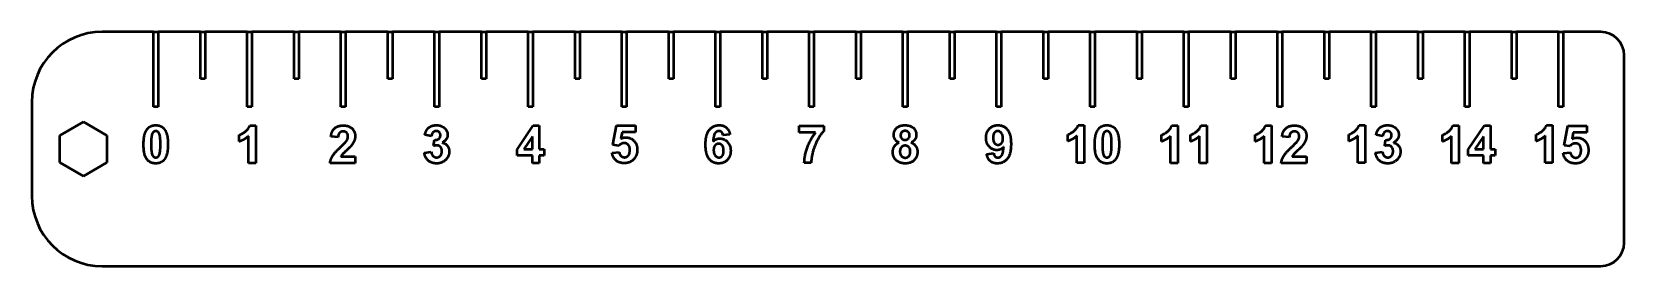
# Model space of a CAD drawing. Header units: millimetres. Extents: x 125 to 295, y 136 to 161.
import ezdxf

# ---------------------------------------------------------------- set-up
doc = ezdxf.new("R2010")
doc.units = ezdxf.units.MM
doc.layers.add('Visível (ISO)', color=7, linetype='Continuous', lineweight=50)

msp = doc.modelspace()

# ---------------------------------------------------------------- linework, layer by layer
at = {"layer": 'Visível (ISO)'}
for p, q in [((138, 161), (132.5, 161)), ((138, 153), (138, 161)), ((138, 161), (138.5, 161)), ((143, 161), (138.5, 161)), ((138.5, 161), (138.5, 153)), ((143, 156), (143, 161)), ((143, 161), (143.5, 161)), ((148, 161), (143.5, 161)), ((143.5, 161), (143.5, 156)), ((148, 153), (148, 161)), ((148, 161), (148.5, 161)), ((153, 161), (148.5, 161)), ((148.5, 161), (148.5, 153)), ((153, 156), (153, 161)), ((153, 161), (153.5, 161)), ((158, 161), (153.5, 161)), ((153.5, 161), (153.5, 156)), ((158, 153), (158, 161)), ((158, 161), (158.5, 161)), ((163, 161), (158.5, 161)), ((158.5, 161), (158.5, 153)), ((163, 156), (163, 161)), ((163, 161), (163.5, 161)), ((168, 161), (163.5, 161)), ((163.5, 161), (163.5, 156)), ((168, 153), (168, 161)), ((168, 161), (168.5, 161)), ((173, 161), (168.5, 161)), ((168.5, 161), (168.5, 153)), ((173, 156), (173, 161)), ((173, 161), (173.5, 161)), ((178, 161), (173.5, 161)), ((173.5, 161), (173.5, 156)), ((178, 153), (178, 161)), ((178, 161), (178.5, 161)), ((183, 161), (178.5, 161)), ((178.5, 161), (178.5, 153)), ((183, 156), (183, 161)), ((183, 161), (183.5, 161)), ((188, 161), (183.5, 161)), ((183.5, 161), (183.5, 156)), ((188, 153), (188, 161)), ((188, 161), (188.5, 161)), ((193, 161), (188.5, 161)), ((188.5, 161), (188.5, 153)), ((193, 156), (193, 161)), ((193, 161), (193.5, 161)), ((198, 161), (193.5, 161)), ((193.5, 161), (193.5, 156)), ((198, 153), (198, 161)), ((198, 161), (198.5, 161)), ((203, 161), (198.5, 161)), ((198.5, 161), (198.5, 153)), ((203, 156), (203, 161)), ((203, 161), (203.5, 161)), ((208, 161), (203.5, 161)), ((203.5, 161), (203.5, 156)), ((208, 153), (208, 161)), ((208, 161), (208.5, 161)), ((213, 161), (208.5, 161)), ((208.5, 161), (208.5, 153)), ((213, 156), (213, 161)), ((213, 161), (213.5, 161)), ((218, 161), (213.5, 161)), ((213.5, 161), (213.5, 156)), ((218, 153), (218, 161)), ((218, 161), (218.5, 161)), ((223, 161), (218.5, 161)), ((218.5, 161), (218.5, 153)), ((223, 156), (223, 161)), ((223, 161), (223.5, 161)), ((228, 161), (223.5, 161)), ((223.5, 161), (223.5, 156)), ((228, 153), (228, 161)), ((228, 161), (228.5, 161)), ((233, 161), (228.5, 161)), ((228.5, 161), (228.5, 153)), ((233, 156), (233, 161)), ((233, 161), (233.5, 161)), ((238, 161), (233.5, 161)), ((233.5, 161), (233.5, 156)), ((238, 153), (238, 161)), ((238, 161), (238.5, 161)), ((243, 161), (238.5, 161)), ((238.5, 161), (238.5, 153)), ((243, 156), (243, 161)), ((243, 161), (243.5, 161)), ((248, 161), (243.5, 161)), ((243.5, 161), (243.5, 156)), ((248, 153), (248, 161)), ((248, 161), (248.5, 161)), ((253, 161), (248.5, 161)), ((248.5, 161), (248.5, 153)), ((253, 156), (253, 161)), ((253, 161), (253.5, 161)), ((258, 161), (253.5, 161)), ((253.5, 161), (253.5, 156)), ((258, 153), (258, 161)), ((258, 161), (258.5, 161)), ((263, 161), (258.5, 161)), ((258.5, 161), (258.5, 153)), ((263, 156), (263, 161)), ((263, 161), (263.5, 161)), ((268, 161), (263.5, 161)), ((263.5, 161), (263.5, 156)), ((268, 153), (268, 161)), ((268, 161), (268.5, 161)), ((273, 161), (268.5, 161)), ((268.5, 161), (268.5, 153)), ((273, 156), (273, 161)), ((273, 161), (273.5, 161)), ((278, 161), (273.5, 161)), ((273.5, 161), (273.5, 156)), ((278, 153), (278, 161)), ((278, 161), (278.5, 161)), ((283, 161), (278.5, 161)), ((278.5, 161), (278.5, 153)), ((283, 156), (283, 161)), ((283, 161), (283.5, 161)), ((288, 161), (283.5, 161)), ((283.5, 161), (283.5, 156)), ((288, 153), (288, 161)), ((288, 161), (288.5, 161)), ((292.5, 161), (288.5, 161)), ((288.5, 161), (288.5, 153)), ((295, 138.5), (295, 158.5)), ((143.5, 156), (143, 156)), ((153.5, 156), (153, 156)), ((163.5, 156), (163, 156)), ((173.5, 156), (173, 156)), ((183.5, 156), (183, 156)), ((193.5, 156), (193, 156)), ((203.5, 156), (203, 156)), ((213.5, 156), (213, 156)), ((223.5, 156), (223, 156)), ((233.5, 156), (233, 156)), ((243.5, 156), (243, 156)), ((253.5, 156), (253, 156)), ((263.5, 156), (263, 156)), ((273.5, 156), (273, 156)), ((283.5, 156), (283, 156)), ((125, 153.5), (125, 143.5)), ((138.5, 153), (138, 153)), ((148.5, 153), (148, 153)), ((158.5, 153), (158, 153)), ((168.5, 153), (168, 153)), ((178.5, 153), (178, 153)), ((188.5, 153), (188, 153)), ((198.5, 153), (198, 153)), ((208.5, 153), (208, 153)), ((218.5, 153), (218, 153)), ((228.5, 153), (228, 153)), ((238.5, 153), (238, 153)), ((248.5, 153), (248, 153)), ((258.5, 153), (258, 153)), ((268.5, 153), (268, 153)), ((278.5, 153), (278, 153)), ((288.5, 153), (288, 153)), ((128, 149.94), (130.5, 151.39)), ((130.5, 151.39), (133, 149.94)), ((128, 147.06), (128, 149.94)), ((133, 149.94), (133, 147.06)), ((147.14, 149.3), (147.14, 150)), ((148.13, 146.99), (148.13, 149.88)), ((148.28, 151.01), (148.9, 151.01)), ((148.9, 151.01), (148.9, 146.99)), ((157.69, 149.75), (156.93, 149.82)), ((167.67, 149.88), (166.96, 150)), ((176.8, 148.46), (178.54, 151.01)), ((178.44, 149.84), (177.52, 148.47)), ((178.44, 148.47), (178.44, 149.84)), ((178.54, 151.01), (179.18, 151.01)), ((179.18, 151.01), (179.18, 148.47)), ((187.04, 148.93), (187.43, 151.01)), ((187.43, 151.01), (189.46, 151.01)), ((188.01, 150.29), (187.89, 149.61)), ((189.46, 150.29), (188.01, 150.29)), ((189.46, 151.01), (189.46, 150.29)), ((199.53, 150.05), (198.79, 149.96)), ((206.93, 150.97), (209.56, 150.97)), ((206.93, 150.26), (206.93, 150.97)), ((208.68, 150.26), (206.93, 150.26)), ((209.56, 150.97), (209.56, 150.42)), ((235.59, 149.33), (235.59, 150.03)), ((236.58, 147.03), (236.58, 149.91)), ((236.72, 151.04), (237.34, 151.04)), ((237.34, 151.04), (237.34, 147.03)), ((245.59, 149.3), (245.59, 150)), ((246.58, 146.99), (246.58, 149.88)), ((246.72, 151.01), (247.34, 151.01)), ((247.34, 151.01), (247.34, 146.99)), ((248.69, 149.3), (248.69, 150)), ((249.68, 146.99), (249.68, 149.88)), ((249.83, 151.01), (250.45, 151.01)), ((250.45, 151.01), (250.45, 146.99)), ((255.59, 149.3), (255.59, 150)), ((256.58, 146.99), (256.58, 149.88)), ((256.72, 151.01), (257.34, 151.01)), ((257.34, 151.01), (257.34, 146.99)), ((259.25, 149.75), (258.48, 149.82)), ((265.59, 149.33), (265.59, 150.03)), ((266.58, 147.03), (266.58, 149.91)), ((266.72, 151.04), (267.34, 151.04)), ((267.34, 151.04), (267.34, 147.03)), ((269.23, 149.88), (268.52, 150)), ((275.59, 149.3), (275.59, 150)), ((276.58, 146.99), (276.58, 149.88)), ((276.72, 151.01), (277.34, 151.01)), ((277.34, 151.01), (277.34, 146.99)), ((278.35, 148.46), (280.09, 151.01)), ((279.99, 149.84), (279.07, 148.47)), ((279.99, 148.47), (279.99, 149.84)), ((280.09, 151.01), (280.73, 151.01)), ((280.73, 151.01), (280.73, 148.47)), ((285.59, 149.33), (285.59, 150.03)), ((286.58, 147.03), (286.58, 149.91)), ((286.72, 151.04), (287.34, 151.04)), ((287.34, 151.04), (287.34, 147.03)), ((288.59, 148.89), (288.98, 150.97)), ((288.98, 150.97), (291.01, 150.97)), ((289.56, 150.26), (289.44, 149.58)), ((291.01, 150.26), (289.56, 150.26)), ((291.01, 150.97), (291.01, 150.26)), ((166.91, 148.09), (167.65, 148.18)), ((167.89, 148.83), (167.98, 149.46)), ((176.8, 147.8), (176.8, 148.46)), ((177.52, 148.47), (178.44, 148.47)), ((179.18, 148.47), (179.68, 148.47)), ((179.68, 148.47), (179.68, 147.8)), ((186.94, 148.09), (187.71, 148.17)), ((187.66, 148.84), (187.04, 148.93)), ((226.95, 147.96), (227.69, 148.04)), ((268.46, 148.09), (269.2, 148.18)), ((269.45, 148.83), (269.53, 149.46)), ((278.35, 147.8), (278.35, 148.46)), ((279.07, 148.47), (279.99, 148.47)), ((280.73, 148.47), (281.23, 148.47)), ((281.23, 148.47), (281.23, 147.8)), ((288.5, 148.05), (289.26, 148.13)), ((289.21, 148.8), (288.59, 148.89)), ((130.5, 145.61), (128, 147.06)), ((133, 147.06), (130.5, 145.61)), ((148.9, 146.99), (148.13, 146.99)), ((159.52, 146.99), (156.84, 146.99)), ((158, 147.71), (159.52, 147.71)), ((159.52, 147.71), (159.52, 146.99)), ((178.44, 147.8), (176.8, 147.8)), ((178.44, 146.99), (178.44, 147.8)), ((179.18, 146.99), (178.44, 146.99)), ((179.68, 147.8), (179.18, 147.8)), ((179.18, 147.8), (179.18, 146.99)), ((208.21, 147.03), (207.47, 147.03)), ((237.34, 147.03), (236.58, 147.03)), ((247.34, 146.99), (246.58, 146.99)), ((250.45, 146.99), (249.68, 146.99)), ((257.34, 146.99), (256.58, 146.99)), ((261.08, 146.99), (258.39, 146.99)), ((259.55, 147.71), (261.08, 147.71)), ((261.08, 147.71), (261.08, 146.99)), ((267.34, 147.03), (266.58, 147.03)), ((277.34, 146.99), (276.58, 146.99)), ((279.99, 147.8), (278.35, 147.8)), ((279.99, 146.99), (279.99, 147.8)), ((280.73, 146.99), (279.99, 146.99)), ((280.73, 147.8), (280.73, 146.99)), ((281.23, 147.8), (280.73, 147.8)), ((287.34, 147.03), (286.58, 147.03)), ((132.5, 136), (292.5, 136))]:
    msp.add_line(p, q, dxfattribs=at)
for centre, radius, start, end in [((132.5, 153.5), 7.5, 90, 180), ((292.5, 158.5), 2.5, 0, 90), ((132.5, 143.5), 7.5, 180, 270), ((292.5, 138.5), 2.5, 270, 0)]:
    msp.add_arc(centre, radius, start, end, dxfattribs=at)
for points in [[(136.93, 149.01), (136.93, 150.14), (137.32, 150.63)], [(137.32, 150.63), (137.65, 151.04), (138.23, 151.04)], [(137.81, 150), (137.73, 149.7), (137.73, 149)], [(138.23, 150.4), (138.09, 150.4), (137.87, 150.23), (137.81, 150)], [(138.23, 151.04), (138.81, 151.04), (139.14, 150.63)], [(138.73, 149), (138.73, 149.7), (138.58, 150.23), (138.37, 150.4), (138.23, 150.4)], [(139.14, 150.63), (139.53, 150.14), (139.53, 149)], [(147.14, 150), (147.44, 150.09), (148.14, 150.64), (148.28, 151.01)], [(148.13, 149.88), (147.71, 149.49), (147.14, 149.3)], [(156.93, 149.82), (157, 150.46), (157.71, 151.01), (158.25, 151.01)], [(158.24, 150.37), (158, 150.37), (157.71, 150.08), (157.69, 149.75)], [(158.75, 149.84), (158.75, 150.1), (158.48, 150.37), (158.24, 150.37)], [(158.25, 151.01), (158.85, 151.01), (159.52, 150.37), (159.52, 149.89)], [(158.6, 149.37), (158.75, 149.61), (158.75, 149.84)], [(159.52, 149.89), (159.52, 149.63), (159.33, 149.14), (159.12, 148.87)], [(166.96, 150), (167.04, 150.36), (167.34, 150.79), (167.87, 151.04), (168.2, 151.04)], [(168.18, 150.41), (167.98, 150.41), (167.7, 150.14), (167.67, 149.88)], [(167.98, 149.46), (168.29, 149.45), (168.62, 149.73), (168.62, 149.97)], [(168.62, 149.97), (168.62, 150.17), (168.38, 150.41), (168.18, 150.41)], [(168.2, 151.04), (168.76, 151.04), (169.11, 150.68)], [(169.39, 150.02), (169.39, 149.49), (168.81, 149.18)], [(169.11, 150.68), (169.39, 150.39), (169.39, 150.02)], [(187.89, 149.61), (188.14, 149.74), (188.41, 149.74)], [(188.41, 149.74), (188.93, 149.74), (189.64, 149), (189.64, 148.4)], [(196.93, 148.97), (196.93, 150.07), (197.75, 151.04), (198.4, 151.04)], [(198.35, 150.41), (198.11, 150.41), (197.77, 149.97), (197.73, 149.29)], [(197.73, 149.29), (198.01, 149.62), (198.44, 149.62)], [(198.79, 149.96), (198.76, 150.19), (198.54, 150.41), (198.35, 150.41)], [(198.4, 151.04), (198.85, 151.04), (199.45, 150.53), (199.53, 150.05)], [(198.44, 149.62), (198.92, 149.62), (199.61, 148.89), (199.61, 148.32)], [(207.47, 147.03), (207.49, 147.86), (208.14, 149.58), (208.68, 150.26)], [(209.56, 150.42), (209.23, 150.1), (208.56, 148.9), (208.21, 147.56), (208.21, 147.03)], [(217.02, 150.01), (217.02, 150.46), (217.65, 151.04), (218.22, 151.04)], [(217.59, 149.19), (217.29, 149.31), (217.02, 149.75), (217.02, 150.01)], [(218.23, 150.43), (218.01, 150.43), (217.75, 150.17), (217.75, 149.96)], [(217.75, 149.96), (217.75, 149.73), (218.01, 149.47), (218.22, 149.47)], [(218.22, 151.04), (218.79, 151.04), (219.43, 150.46), (219.43, 150.01)], [(218.22, 149.47), (218.44, 149.47), (218.71, 149.73), (218.71, 149.96)], [(218.71, 149.96), (218.71, 150.17), (218.45, 150.43), (218.23, 150.43)], [(219.43, 150.01), (219.43, 149.73), (219.14, 149.3), (218.87, 149.19)], [(226.87, 149.69), (226.87, 150.3), (227.6, 151.04), (228.16, 151.04)], [(228.03, 148.38), (227.56, 148.38), (226.87, 149.11), (226.87, 149.69)], [(228.12, 150.41), (227.91, 150.41), (227.63, 150.07), (227.63, 149.69)], [(227.63, 149.69), (227.63, 149.3), (227.93, 148.95), (228.16, 148.95)], [(228.68, 149.63), (228.68, 150), (228.34, 150.41), (228.12, 150.41)], [(228.16, 151.04), (228.76, 151.04), (229.54, 150.1), (229.54, 149.02)], [(228.16, 148.95), (228.38, 148.95), (228.68, 149.29), (228.68, 149.63)], [(235.59, 150.03), (235.89, 150.13), (236.59, 150.68), (236.72, 151.04)], [(236.58, 149.91), (236.16, 149.52), (235.59, 149.33)], [(238.48, 149.01), (238.48, 150.14), (238.88, 150.63)], [(238.88, 150.63), (239.2, 151.04), (239.78, 151.04)], [(239.37, 150), (239.29, 149.7), (239.29, 149)], [(239.78, 150.4), (239.64, 150.4), (239.43, 150.23), (239.37, 150)], [(239.78, 151.04), (240.37, 151.04), (240.69, 150.63)], [(240.28, 149), (240.28, 149.7), (240.14, 150.23), (239.92, 150.4), (239.78, 150.4)], [(240.69, 150.63), (241.08, 150.14), (241.08, 149)], [(245.59, 150), (245.89, 150.09), (246.59, 150.64), (246.72, 151.01)], [(246.58, 149.88), (246.16, 149.49), (245.59, 149.3)], [(248.69, 150), (248.99, 150.09), (249.7, 150.64), (249.83, 151.01)], [(249.68, 149.88), (249.26, 149.49), (248.69, 149.3)], [(255.59, 150), (255.89, 150.09), (256.59, 150.64), (256.72, 151.01)], [(256.58, 149.88), (256.16, 149.49), (255.59, 149.3)], [(258.48, 149.82), (258.55, 150.46), (259.27, 151.01), (259.81, 151.01)], [(259.79, 150.37), (259.55, 150.37), (259.27, 150.08), (259.25, 149.75)], [(260.31, 149.84), (260.31, 150.1), (260.03, 150.37), (259.79, 150.37)], [(259.81, 151.01), (260.4, 151.01), (261.08, 150.37), (261.08, 149.89)], [(260.15, 149.37), (260.31, 149.61), (260.31, 149.84)], [(261.08, 149.89), (261.08, 149.63), (260.88, 149.14), (260.67, 148.87)], [(265.59, 150.03), (265.89, 150.13), (266.59, 150.68), (266.72, 151.04)], [(266.58, 149.91), (266.16, 149.52), (265.59, 149.33)], [(268.52, 150), (268.59, 150.36), (268.89, 150.79), (269.42, 151.04), (269.75, 151.04)], [(269.73, 150.41), (269.53, 150.41), (269.26, 150.14), (269.23, 149.88)], [(269.53, 149.46), (269.84, 149.45), (270.17, 149.73), (270.17, 149.97)], [(270.17, 149.97), (270.17, 150.17), (269.93, 150.41), (269.73, 150.41)], [(269.75, 151.04), (270.32, 151.04), (270.66, 150.68)], [(270.94, 150.02), (270.94, 149.49), (270.36, 149.18)], [(270.66, 150.68), (270.94, 150.39), (270.94, 150.02)], [(275.59, 150), (275.89, 150.09), (276.59, 150.64), (276.72, 151.01)], [(276.58, 149.88), (276.16, 149.49), (275.59, 149.3)], [(285.59, 150.03), (285.89, 150.13), (286.59, 150.68), (286.72, 151.04)], [(286.58, 149.91), (286.16, 149.52), (285.59, 149.33)], [(289.44, 149.58), (289.7, 149.71), (289.97, 149.71)], [(289.97, 149.71), (290.48, 149.71), (291.19, 148.96), (291.19, 148.37)], [(138.23, 146.96), (137.64, 146.96), (136.93, 147.86), (136.93, 149.01)], [(137.73, 149), (137.73, 148.3), (137.88, 147.77), (138.09, 147.6), (138.23, 147.6)], [(138.23, 147.6), (138.37, 147.6), (138.59, 147.77), (138.65, 148)], [(138.65, 148), (138.73, 148.3), (138.73, 149)], [(139.53, 149), (139.53, 147.86), (139.14, 147.37)], [(156.84, 146.99), (156.88, 147.39), (157.32, 148.12), (157.96, 148.71)], [(157.96, 148.71), (158.48, 149.2), (158.6, 149.37)], [(159.12, 148.87), (158.98, 148.69), (158.25, 148.03), (158.06, 147.81), (158, 147.71)], [(168.22, 146.96), (167.68, 146.96), (166.96, 147.58), (166.91, 148.09)], [(167.65, 148.18), (167.68, 147.9), (168, 147.6), (168.21, 147.6)], [(168.25, 148.89), (168.1, 148.89), (167.89, 148.83)], [(168.21, 147.6), (168.45, 147.6), (168.78, 147.96), (168.78, 148.26)], [(169.56, 148.23), (169.56, 147.7), (168.79, 146.96), (168.22, 146.96)], [(168.78, 148.26), (168.78, 148.55), (168.47, 148.89), (168.25, 148.89)], [(168.81, 149.18), (169.15, 149.11), (169.56, 148.59), (169.56, 148.23)], [(188.26, 146.99), (187.71, 146.99), (187.01, 147.59), (186.94, 148.09)], [(188.25, 149.13), (187.92, 149.13), (187.66, 148.84)], [(187.71, 148.17), (187.74, 147.91), (188.06, 147.61), (188.27, 147.61)], [(188.85, 148.39), (188.85, 148.76), (188.51, 149.13), (188.25, 149.13)], [(188.27, 147.61), (188.51, 147.61), (188.85, 148), (188.85, 148.39)], [(189.64, 148.4), (189.64, 147.91), (189.35, 147.52)], [(198.32, 146.96), (197.71, 146.96), (196.93, 147.9), (196.93, 148.97)], [(198.32, 149.06), (198.1, 149.06), (197.79, 148.71), (197.79, 148.38)], [(197.79, 148.38), (197.79, 148), (198.14, 147.6), (198.36, 147.6)], [(198.86, 148.31), (198.86, 148.7), (198.55, 149.06), (198.32, 149.06)], [(199.61, 148.32), (199.61, 147.7), (198.89, 146.96), (198.32, 146.96)], [(198.36, 147.6), (198.57, 147.6), (198.86, 147.93), (198.86, 148.31)], [(216.92, 148.17), (216.92, 148.5), (217.25, 149.04), (217.59, 149.19)], [(217.35, 147.24), (216.92, 147.58), (216.92, 148.17)], [(218.24, 148.86), (217.95, 148.86), (217.68, 148.47), (217.68, 148.24)], [(217.68, 148.24), (217.68, 147.93), (218, 147.57), (218.25, 147.57)], [(218.79, 148.24), (218.79, 148.52), (218.48, 148.86), (218.24, 148.86)], [(218.25, 147.57), (218.48, 147.57), (218.79, 147.91), (218.79, 148.24)], [(219.55, 148.2), (219.55, 147.65), (218.85, 146.96), (218.26, 146.96)], [(218.87, 149.19), (219.21, 149.05), (219.55, 148.54), (219.55, 148.2)], [(228.08, 146.96), (227.61, 146.96), (227.03, 147.46), (226.95, 147.96)], [(227.69, 148.04), (227.72, 147.81), (227.95, 147.59), (228.14, 147.59)], [(228.75, 148.72), (228.46, 148.38), (228.03, 148.38)], [(229.54, 149.02), (229.54, 147.93), (228.73, 146.96), (228.08, 146.96)], [(228.14, 147.59), (228.37, 147.59), (228.71, 148.03), (228.75, 148.72)], [(239.78, 146.96), (239.2, 146.96), (238.48, 147.86), (238.48, 149.01)], [(239.29, 149), (239.29, 148.3), (239.43, 147.77), (239.64, 147.6), (239.78, 147.6)], [(239.78, 147.6), (239.92, 147.6), (240.14, 147.77), (240.2, 148)], [(240.2, 148), (240.28, 148.3), (240.28, 149)], [(241.08, 149), (241.08, 147.86), (240.69, 147.37)], [(258.39, 146.99), (258.43, 147.39), (258.87, 148.12), (259.52, 148.71)], [(259.52, 148.71), (260.03, 149.2), (260.15, 149.37)], [(260.67, 148.87), (260.53, 148.69), (259.81, 148.03), (259.61, 147.81), (259.55, 147.71)], [(269.77, 146.96), (269.23, 146.96), (268.52, 147.58), (268.46, 148.09)], [(269.2, 148.18), (269.24, 147.9), (269.55, 147.6), (269.77, 147.6)], [(269.8, 148.89), (269.65, 148.89), (269.45, 148.83)], [(269.77, 147.6), (270.01, 147.6), (270.33, 147.96), (270.33, 148.26)], [(271.12, 148.23), (271.12, 147.7), (270.35, 146.96), (269.77, 146.96)], [(270.33, 148.26), (270.33, 148.55), (270.02, 148.89), (269.8, 148.89)], [(270.36, 149.18), (270.71, 149.11), (271.12, 148.59), (271.12, 148.23)], [(289.82, 146.96), (289.27, 146.96), (288.56, 147.55), (288.5, 148.05)], [(289.8, 149.1), (289.47, 149.1), (289.21, 148.8)], [(289.26, 148.13), (289.3, 147.87), (289.62, 147.57), (289.83, 147.57)], [(290.4, 148.36), (290.4, 148.73), (290.07, 149.1), (289.8, 149.1)], [(289.83, 147.57), (290.07, 147.57), (290.4, 147.96), (290.4, 148.36)], [(291.19, 148.37), (291.19, 147.88), (290.9, 147.49)], [(139.14, 147.37), (138.81, 146.96), (138.23, 146.96)], [(189.35, 147.52), (188.96, 146.99), (188.26, 146.99)], [(218.26, 146.96), (217.71, 146.96), (217.35, 147.24)], [(240.69, 147.37), (240.37, 146.96), (239.78, 146.96)], [(290.9, 147.49), (290.51, 146.96), (289.82, 146.96)]]:
    msp.add_open_spline(points, degree=2, dxfattribs=at)

doc.saveas('drawing.dxf')
